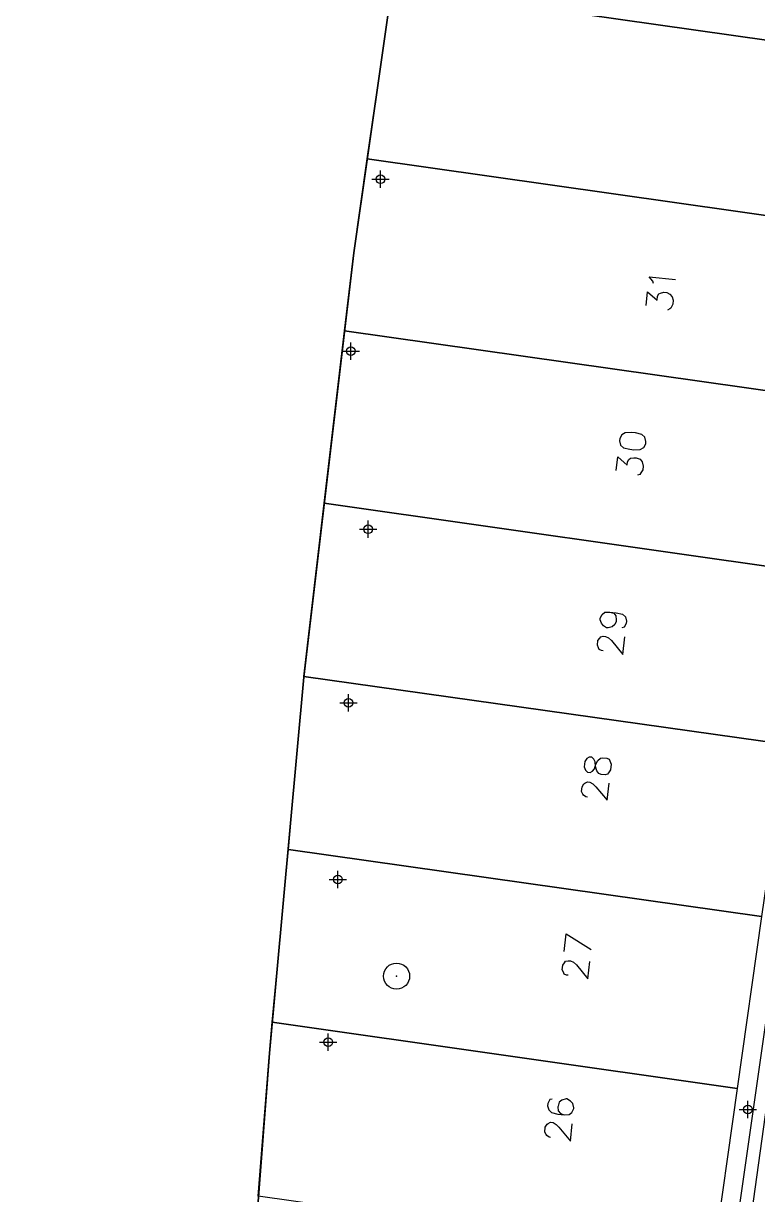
# Model space of a CAD drawing. Header units: metres. Extents: x -977055 to 805873, y -1033982 to 242021.
# Drawn here: x 734.1 to 776.3, y 811.3 to 878.6 of the extents above; entities that cross this region are included whole.
import ezdxf

# ---------------------------------------------------------------- set-up
doc = ezdxf.new("R2010")
doc.units = ezdxf.units.M
doc.header["$PDMODE"] = 32
doc.header["$PDSIZE"] = 1.5
for name, color, linetype in [('linea 1', 1, 'Continuous'), ('puntos nov 7', 50, 'Continuous'), ('V-NODE', 1, 'Continuous')]:
    doc.layers.add(name, color=color, linetype=linetype)
doc.layers.add('PDF2_area escolar', color=7, linetype='Continuous', true_color=0x989898)
doc.layers.add('PDF_Geometry', color=7, linetype='Continuous', true_color=0x797979)

# ---------------------------------------------------------------- blocks, each defined once
blk = doc.blocks.new('*U274')
at = {"color": 0, "linetype": 'ByBlock', "lineweight": -2, "transparency": 16777216}
for p, q in [((-1, 0), (1, 0)), ((0, -1), (0, 1))]:
    blk.add_line(p, q, dxfattribs=at)
blk.add_circle((0, 0), 0.5, dxfattribs=at)
blk = doc.blocks.new('*U748', base_point=(775.746, 816.222, 1009.153))
at = {"layer": 'V-NODE', "color": 50, "lineweight": -2, "xscale": 0.5, "yscale": 0.5, "zscale": 0.5}
blk.add_blockref('*U274', (775.746, 816.222, 1009.153), dxfattribs=at)
blk = doc.blocks.new('*U1774', base_point=(751.627, 820.09, 1008.729))
at = {"layer": 'V-NODE', "color": 50, "lineweight": -2, "xscale": 0.5, "yscale": 0.5, "zscale": 0.5}
blk.add_blockref('*U274', (751.627, 820.09, 1008.729), dxfattribs=at)
blk = doc.blocks.new('*U1777', base_point=(752.181, 829.434, 1008.035))
at = {"layer": 'V-NODE', "color": 50, "lineweight": -2, "xscale": 0.5, "yscale": 0.5, "zscale": 0.5}
blk.add_blockref('*U274', (752.181, 829.434, 1008.035), dxfattribs=at)
blk = doc.blocks.new('*U1780', base_point=(752.789, 839.581, 1007.447))
at = {"layer": 'V-NODE', "color": 50, "lineweight": -2, "xscale": 0.5, "yscale": 0.5, "zscale": 0.5}
blk.add_blockref('*U274', (752.789, 839.581, 1007.447), dxfattribs=at)
blk = doc.blocks.new('*U1783', base_point=(753.923, 849.553, 1006.987))
at = {"layer": 'V-NODE', "color": 50, "lineweight": -2, "xscale": 0.5, "yscale": 0.5, "zscale": 0.5}
blk.add_blockref('*U274', (753.923, 849.553, 1006.987), dxfattribs=at)
blk = doc.blocks.new('*U1786', base_point=(752.927, 859.787, 1007.39))
at = {"layer": 'V-NODE', "color": 50, "lineweight": -2, "xscale": 0.5, "yscale": 0.5, "zscale": 0.5}
blk.add_blockref('*U274', (752.927, 859.787, 1007.39), dxfattribs=at)
blk = doc.blocks.new('*U1789', base_point=(752.925, 859.786, 1006.39))
at = {"layer": 'V-NODE', "color": 50, "lineweight": -2, "xscale": 0.5, "yscale": 0.5, "zscale": 0.5}
blk.add_blockref('*U274', (752.925, 859.786, 1006.39), dxfattribs=at)
blk = doc.blocks.new('*U1792', base_point=(754.63, 869.658, 1005.948))
at = {"layer": 'V-NODE', "color": 50, "lineweight": -2, "xscale": 0.5, "yscale": 0.5, "zscale": 0.5}
blk.add_blockref('*U274', (754.63, 869.658, 1005.948), dxfattribs=at)
blk = doc.blocks.new('base')
at = {"layer": 'PDF_Geometry', "lineweight": 25, "extrusion": (-0.000787417, 0.063364, 0.99799), "elevation": 0.026}
for points in [[(-314.355, -197.288), (-299.601, -195.681), (-292.744, -194.188), (-282.663, -192.111), (-274.476, -190.361), (-258.037, -185.154), (-248.029, -180.61), (-240.539, -177.71), (-228.643, -174.042), (-222.733, -172.714), (-217.384, -171.04), (-209.935, -169.248), (-202.16, -164.759), (-196.196, -160.284), (-195.073, -159.817), (-178.095, -157.457), (-154.298, -156.614), (-136.667, -154.611), (-124.436, -153.164), (-118.066, -151.474), (-100.79, -146.646), (-80.955, -140.967), (-73.385, -139.328), (-61.694, -135.822), (-40.504, -131.604), (-37.727, -130.872), (-17.661, -129.441), (1.311, -127.461), (21.092, -124.929), (41.006, -122.83), (47.376, -123.458), (63.592, -123.186), (81.402, -124.312), (85.639, -96.072), (88.705, -66.393), (92.811, -40.781), (97.16, -22.386), (100.596, -1.562), (102.483, 8.32), (109.691, 37.361), (117.528, 76.62), (126.217, 115.638), (131.513, 149.592), (134.682, 173.973), (136.916, 195.591), (139.956, 229.678), (141.558, 250.676), (142.614, 271.37), (143.252, 283.21), (147.066, 312.938), (152.58, 355.631), (153.554, 396.042), (150.869, 418.02), (151.777, 438.639), (150.959, 458.028), (151.777, 438.639), (150.869, 418.02), (153.554, 396.042), (152.58, 355.631), (147.066, 312.938), (143.252, 283.21), (142.614, 271.37), (141.558, 250.676), (139.956, 229.678), (136.916, 195.591), (134.682, 173.973), (131.513, 149.592), (126.217, 115.638), (117.528, 76.62), (109.691, 37.361), (102.483, 8.32), (100.596, -1.562), (97.16, -22.386), (92.811, -40.781), (88.705, -66.393), (85.639, -96.072), (81.402, -124.312), (63.592, -123.186), (47.376, -123.458), (41.006, -122.83), (21.092, -124.929), (1.311, -127.461), (-17.661, -129.441), (-37.727, -130.872), (-40.504, -131.604), (-61.694, -135.822), (-73.385, -139.328), (-80.955, -140.967), (-100.79, -146.646), (-118.066, -151.474), (-124.436, -153.164), (-136.667, -154.611), (-154.298, -156.614), (-178.095, -157.457), (-195.073, -159.817), (-196.196, -160.284), (-202.16, -164.759), (-209.935, -169.248), (-217.384, -171.04), (-222.733, -172.714), (-228.643, -174.042), (-240.539, -177.71), (-248.029, -180.61), (-258.037, -185.154), (-274.476, -190.361), (-282.663, -192.111), (-292.744, -194.188), (-299.601, -195.681), (-314.355, -197.288), (-312.178, -178.446), (-309.146, -157.898), (-306.876, -132.899), (-305.823, -118.002), (-298.643, -78.802), (-291.055, -45.077), (-282.252, -15.116), (-275.645, 10.473), (-270.319, 33.898), (-263.825, 63.164), (-258.15, 86.408), (-284.424, 123.888)], [(129.33, 446.993), (130.719, 376.627), (119.722, 267.265), (72.738, -35.348), (74.134, -37.232), (92.979, -40.152)], [(114.316, 151.571), (114.345, 151.429), (114.546, 151.173), (113.038, 151.355)], [(114.744, 152.818), (114.651, 152.041), (114.106, 152.524), (114.079, 152.296), (114.016, 152.164), (113.919, 152.129), (113.726, 152.06), (113.543, 152.082), (113.371, 152.195), (113.25, 152.349), (113.181, 152.543), (113.209, 152.771), (113.327, 152.989), (113.379, 153.029), (113.527, 153.104)], [(116.581, 162.289), (116.487, 161.511), (115.943, 161.994), (115.921, 161.812), (115.858, 161.68), (115.756, 161.6), (115.568, 161.576), (115.431, 161.592), (115.208, 161.666), (115.087, 161.819), (115.023, 162.059), (115.051, 162.287), (115.164, 162.459), (115.221, 162.545), (115.363, 162.574)], [(117.053, 170.439), (116.83, 170.513), (116.709, 170.666), (116.691, 170.9), (116.702, 170.992), (116.77, 171.169), (116.923, 171.29), (117.163, 171.353), (117.254, 171.342), (117.426, 171.229), (117.547, 171.075), (117.616, 170.882), (117.605, 170.79), (117.486, 170.573), (117.333, 170.452), (117.053, 170.439), (116.687, 170.483), (116.327, 170.573), (116.161, 170.732), (116.097, 170.972), (116.113, 171.109), (116.232, 171.326), (116.375, 171.356)], [(117.46, 172.662), (117.551, 172.651), (117.683, 172.589), (117.718, 172.492), (117.792, 172.344), (117.759, 172.07), (117.651, 171.944), (117.595, 171.858), (117.452, 171.829), (117.315, 171.845), (117.138, 171.913), (116.971, 172.072), (116.328, 172.892), (116.207, 171.886)], [(118.473, 181.073), (118.564, 181.062), (118.691, 180.954), (118.731, 180.902), (118.806, 180.754), (118.773, 180.48), (118.659, 180.308), (118.608, 180.268), (118.46, 180.193), (118.323, 180.21), (118.151, 180.323), (117.985, 180.482), (117.336, 181.256), (117.22, 180.296)], [(119.913, 189.942), (119.791, 188.936), (118.371, 189.849)], [(119.707, 191.311), (119.798, 191.3), (119.93, 191.238), (119.964, 191.141), (120.039, 190.993), (120.006, 190.719), (119.898, 190.592), (119.842, 190.507), (119.699, 190.477), (119.562, 190.494), (119.384, 190.562), (119.218, 190.721), (118.575, 191.54), (118.454, 190.535)], [(120.703, 198.425), (120.845, 198.454), (120.964, 198.672), (120.981, 198.809), (120.917, 199.048), (120.751, 199.208), (120.391, 199.297), (120.025, 199.341), (119.745, 199.329), (119.591, 199.208), (119.473, 198.991), (119.467, 198.945), (119.531, 198.705), (119.652, 198.552), (119.869, 198.433), (119.915, 198.427), (120.154, 198.491), (120.308, 198.612), (120.381, 198.835), (120.387, 198.88), (120.369, 199.114), (120.248, 199.268), (120.025, 199.341)], [(120.83, 200.635), (120.921, 200.624), (121.048, 200.517), (121.088, 200.465), (121.163, 200.317), (121.13, 200.043), (121.016, 199.871), (120.965, 199.831), (120.817, 199.756), (120.68, 199.773), (120.508, 199.886), (120.342, 200.045), (119.698, 200.865), (119.577, 199.859)], [(8.56, 202.894), (65.659, 264.226), (104.99, 258.143), (106.869, 259.493), (108.306, 268.733), (119.228, 377.084), (117.811, 447.545)]]:
    blk.add_lwpolyline(points, dxfattribs=at)
for points in [[(129.114, 134.301), (127.599, 124.421), (99.331, 128.8), (100.891, 138.675)], [(130.675, 144.175), (129.114, 134.301), (100.891, 138.675), (102.406, 148.555)], [(132.098, 154.066), (131.513, 149.592), (130.675, 144.175), (102.406, 148.555), (103.921, 158.435)], [(133.385, 163.974), (132.098, 154.066), (103.921, 158.435), (105.482, 168.309)], [(116.377, 160.597), (116.313, 160.837), (116.147, 160.996), (115.787, 161.086), (115.558, 161.113), (115.187, 161.112), (114.988, 160.997), (114.869, 160.779), (114.852, 160.642), (114.916, 160.402), (115.083, 160.243), (115.443, 160.153), (115.671, 160.126), (116.042, 160.128), (116.242, 160.243), (116.361, 160.46)], [(134.677, 173.927), (133.385, 163.974), (105.482, 168.309), (106.997, 178.189)], [(135.689, 183.867), (134.682, 173.973), (134.677, 173.927), (106.997, 178.189), (108.557, 188.064)], [(118.635, 179.337), (118.566, 179.531), (118.439, 179.639), (118.302, 179.656), (118.154, 179.581), (118.046, 179.455), (117.968, 179.186), (117.849, 178.968), (117.695, 178.848), (117.552, 178.819), (117.324, 178.846), (117.192, 178.908), (117.157, 179.005), (117.088, 179.199), (117.127, 179.519), (117.24, 179.691), (117.297, 179.777), (117.439, 179.806), (117.668, 179.779), (117.8, 179.716), (117.92, 179.563), (117.984, 179.323), (117.997, 179.043), (118.072, 178.895), (118.198, 178.787), (118.335, 178.771), (118.483, 178.846), (118.596, 179.017)], [(136.747, 193.803), (135.689, 183.867), (108.557, 188.064), (110.072, 197.944)], [(137.673, 203.8), (136.916, 195.591), (136.747, 193.803), (110.072, 197.944), (111.587, 207.824)]]:
    blk.add_lwpolyline(points, close=True, dxfattribs=at)

msp = doc.modelspace()

# ---------------------------------------------------------------- linework, layer by layer
at = {"layer": 'linea 1', "elevation": 997.581}
msp.add_lwpolyline([(809.48179, 1051.63995), (770.20279, 768.89443)], dxfattribs=at)
at = {"layer": 'puntos nov 7', "color": 6}
msp.add_point((755.552, 823.886), dxfattribs=at)

# ---------------------------------------------------------------- block references
at = {"layer": 'PDF2_area escolar'}
msp.add_blockref('base', (882.736, 1016.336, 999.038), dxfattribs=at)
at = {"layer": 'puntos nov 7'}
for name, p in [('*U1792', (754.63, 869.658, 1005.948)), ('*U1789', (752.925, 859.786, 1006.39)), ('*U1786', (752.927, 859.787, 1007.39)), ('*U1783', (753.923, 849.553, 1006.987)), ('*U1780', (752.789, 839.581, 1007.447)), ('*U1777', (752.181, 829.434, 1008.035)), ('*U1774', (751.627, 820.09, 1008.729)), ('*U748', (775.746, 816.222, 1009.153))]:
    msp.add_blockref(name, p, dxfattribs=at)

doc.saveas('drawing.dxf')
